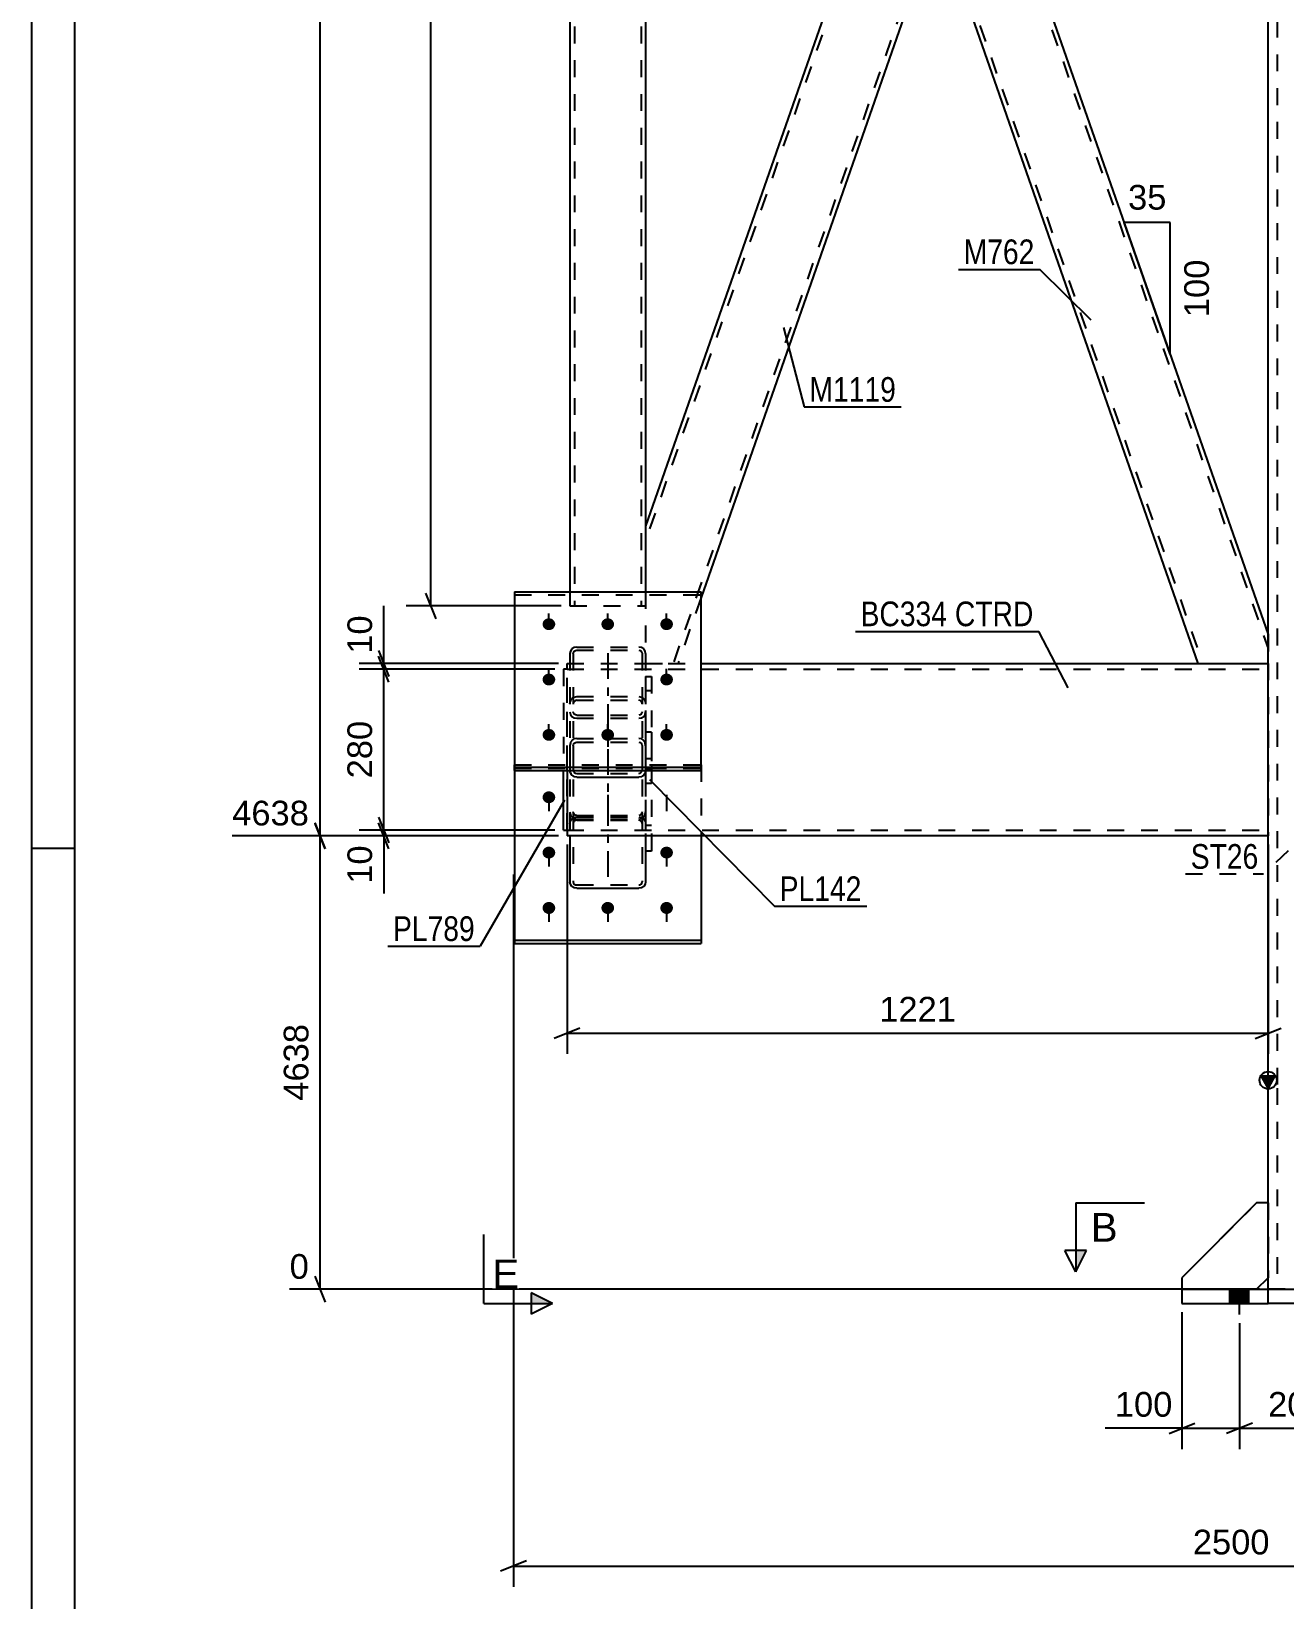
# Model space of a CAD drawing. Header units: millimetres. Extents: x -370 to 471, y -230 to 364.
# Drawn here: x -369.7 to -224.2, y -19.4 to 162.6 of the extents above; entities that cross this region are included whole.
import ezdxf

# ---------------------------------------------------------------- set-up
doc = ezdxf.new("R2010")
doc.units = ezdxf.units.MM
doc.linetypes.add('DXK_LINE_DOT2', pattern=[3.9198, 1.9599, -1.9599])
doc.linetypes.add('DXK_LINE_DOT3', pattern=[5.9187, 2.979, -0.9799, 0.9799, -0.9799])
doc.styles.add('Arial', font='ARIAL.TTF', dxfattribs={"height": 0.2})
doc.styles.add('Arial Narrow', font='ARIALN.TTF', dxfattribs={"height": 0.2})

# ---------------------------------------------------------------- blocks, each defined once
blk = doc.blocks.new('Unknown-284936230-1132')
at = {"color": 5, "linetype": 'Continuous'}
for p, q in [((-369.7, 363.79), (-369.7, -230.21)), ((-364.7, 358.79), (-364.7, -225.21)), ((-364.7, 67.79), (-369.7, 67.79))]:
    blk.add_line(p, q, dxfattribs=at)
blk = doc.blocks.new('Part-284936230-3257 - 3181')
at = {"color": 7, "linetype": 'DXK_LINE_DOT2'}
for p, q in [((-297.72, 81.29), (-298.39, 81.29)), ((-298.39, 81.29), (-298.39, 69.28)), ((-297.72, 81.29), (-297.72, 69.28)), ((-298.39, 77.02), (-297.72, 77.02)), ((-298.39, 70.51), (-297.72, 70.51))]:
    blk.add_line(p, q, dxfattribs=at)
at = {"color": 2, "linetype": 'Continuous'}
for p, q in [((-298.39, 69.28), (-298.39, 67.5)), ((-297.72, 69.28), (-297.72, 67.5)), ((-297.72, 67.5), (-298.39, 67.5))]:
    blk.add_line(p, q, dxfattribs=at)
blk = doc.blocks.new('Part-284936230-3289 - 3181')
at = {"color": 7, "linetype": 'DXK_LINE_DOT2'}
for p, q in [((-295.2, 288.62), (-226.13, 91)), ((-298.39, 274.31), (-233.72, 89.28)), ((-226.13, 92.62), (-226.13, 89.28)), ((-234.28, 89.28), (-226.13, 89.28))]:
    blk.add_line(p, q, dxfattribs=at)
at = {"color": 2, "linetype": 'Continuous'}
for p, q in [((-259.8, 188.95), (-226.13, 92.62)), ((-264.46, 175.61), (-234.28, 89.28))]:
    blk.add_line(p, q, dxfattribs=at)
blk = doc.blocks.new('Part-284936230-3197 - 3181')
at = {"color": 2, "linetype": 'Continuous'}
for p, q in [((-269.12, 188.95), (-298.39, 105.2)), ((-269.12, 188.95), (-268.55, 187.33)), ((-268.55, 187.33), (-264.46, 175.61)), ((-264.46, 175.61), (-291.96, 96.94)), ((-298.39, 105.2), (-298.39, 101.97)), ((-298.39, 101.97), (-298.39, 97.59))]:
    blk.add_line(p, q, dxfattribs=at)
at = {"color": 7, "linetype": 'DXK_LINE_DOT2'}
for p, q in [((-268.84, 188.14), (-298.39, 103.59)), ((-269.08, 188.82), (-268.55, 187.33)), ((-264.74, 176.42), (-295.2, 89.28)), ((-264.74, 176.42), (-264.76, 176.48)), ((-298.39, 97.59), (-298.39, 89.28)), ((-291.96, 96.94), (-294.63, 89.28)), ((-298.39, 89.28), (-294.63, 89.28))]:
    blk.add_line(p, q, dxfattribs=at)
blk = doc.blocks.new('Part-284936230-3415 - 3181')
at = {"color": 7, "linetype": 'DXK_LINE_DOT2'}
for p, q in [((-307.92, 88.61), (-307.92, 76.86)), ((-307.52, 88.61), (-307.92, 88.61)), ((-307.52, 69.95), (-307.52, 88.61))]:
    blk.add_line(p, q, dxfattribs=at)
at = {"color": 2, "linetype": 'Continuous'}
for q in [(-307.92, 76.86), (-307.52, 69.95)]:
    blk.add_line((-307.92, 69.95), q, dxfattribs=at)
blk = doc.blocks.new('Part-284936230-3227 - 3181')
at = {"color": 7, "linetype": 'DXK_LINE_DOT2'}
for p, q in [((-298.39, 87.75), (-297.72, 87.75)), ((-298.39, 87.75), (-298.39, 76.86)), ((-297.72, 87.75), (-297.72, 76.86)), ((-298.39, 86.14), (-297.72, 86.14)), ((-298.39, 78.23), (-297.72, 78.23)), ((-298.39, 77.23), (-298.39, 76.86)), ((-297.72, 77.23), (-297.72, 76.86))]:
    blk.add_line(p, q, dxfattribs=at)
at = {"color": 2, "linetype": 'Continuous'}
for p, q in [((-298.39, 76.86), (-298.39, 75.36)), ((-297.72, 76.86), (-297.72, 75.36)), ((-297.72, 75.36), (-298.39, 75.36))]:
    blk.add_line(p, q, dxfattribs=at)
blk = doc.blocks.new('Part-284936230-3356 - 3181')
at = {"color": 2, "linetype": 'Continuous'}
for p, q in [((-227.46, 26.67), (-236.13, 18)), ((-226.13, 26.67), (-227.46, 26.67)), ((-236.13, 18), (-236.13, 16.67)), ((-227.46, 16.67), (-226.13, 18))]:
    blk.add_line(p, q, dxfattribs=at)
at = {"color": 7, "linetype": 'DXK_LINE_DOT2'}
for p, q in [((-226.13, 26.67), (-226.13, 18)), ((-236.13, 16.67), (-227.46, 16.67))]:
    blk.add_line(p, q, dxfattribs=at)
blk = doc.blocks.new('Part-284936230-3274 - 3181')
at = {"color": 2, "linetype": 'Continuous'}
for p, q in [((-307.19, 288.62), (-307.19, 97.59)), ((-298.39, 272.69), (-298.39, 105.2))]:
    blk.add_line(p, q, dxfattribs=at)
at = {"color": 7, "linetype": 'DXK_LINE_DOT2'}
for p, q in [((-306.66, 288.62), (-306.66, 95.95)), ((-298.92, 288.62), (-298.92, 95.95)), ((-298.39, 105.2), (-298.39, 95.95)), ((-307.19, 97.59), (-307.19, 95.95)), ((-307.19, 95.95), (-298.39, 95.95))]:
    blk.add_line(p, q, dxfattribs=at)
blk = doc.blocks.new('Bolt-284936230-3489 - 3181')
at = {"linetype": 'Continuous'}
for points in [[(-228.36, 16.67), (-230.56, 16.67), (-230.56, 15), (-228.36, 15)], [(-228.36, 16.67), (-230.56, 16.67), (-230.56, 15), (-228.36, 15)], [(-215.03, 16.67), (-217.23, 16.67), (-217.23, 15), (-215.03, 15)], [(-215.03, 16.67), (-217.23, 16.67), (-217.23, 15), (-215.03, 15)], [(-201.69, 16.67), (-203.89, 16.67), (-203.89, 15), (-201.69, 15)], [(-201.69, 16.67), (-203.89, 16.67), (-203.89, 15), (-201.69, 15)], [(-188.36, 16.67), (-190.56, 16.67), (-190.56, 15), (-188.36, 15)], [(-188.36, 16.67), (-190.56, 16.67), (-190.56, 15), (-188.36, 15)]]:
    blk.add_hatch(color=1, dxfattribs=at).paths.add_polyline_path(points)
at = {"color": 1, "linetype": 'Continuous'}
for p, q in [((-230.56, 15), (-230.56, 16.67)), ((-230.56, 15), (-230.56, 16.67)), ((-229.46, 13.73), (-229.46, 16.67)), ((-229.46, 13.73), (-229.46, 16.67)), ((-228.36, 15), (-228.36, 16.67)), ((-228.36, 15), (-228.36, 16.67)), ((-217.23, 15), (-217.23, 16.67)), ((-217.23, 15), (-217.23, 16.67)), ((-216.13, 13.73), (-216.13, 16.67)), ((-216.13, 13.73), (-216.13, 16.67)), ((-215.03, 15), (-215.03, 16.67)), ((-215.03, 15), (-215.03, 16.67)), ((-203.89, 15), (-203.89, 16.67)), ((-203.89, 15), (-203.89, 16.67)), ((-202.79, 13.73), (-202.79, 16.67)), ((-202.79, 13.73), (-202.79, 16.67)), ((-201.69, 15), (-201.69, 16.67)), ((-201.69, 15), (-201.69, 16.67)), ((-190.56, 15), (-190.56, 16.67)), ((-190.56, 15), (-190.56, 16.67)), ((-189.46, 13.73), (-189.46, 16.67)), ((-189.46, 13.73), (-189.46, 16.67)), ((-188.36, 15), (-188.36, 16.67)), ((-188.36, 15), (-188.36, 16.67))]:
    blk.add_line(p, q, dxfattribs=at)
blk = doc.blocks.new('Part-284936230-3361 - 3181')
at = {"color": 2, "linetype": 'Continuous'}
for p, q in [((-236.13, 16.67), (-226.13, 16.67)), ((-236.13, 16.67), (-236.13, 15)), ((-226.13, 16.67), (-182.79, 16.67)), ((-226.13, 15), (-226.13, 16.67)), ((-192.79, 15), (-192.79, 16.67)), ((-182.79, 16.67), (-182.79, 15)), ((-236.13, 15), (-226.13, 15)), ((-182.79, 15), (-226.13, 15))]:
    blk.add_line(p, q, dxfattribs=at)
blk = doc.blocks.new('Part-284936230-3357 - 3181')
at = {"color": 7, "linetype": 'DXK_LINE_DOT2'}
for p, q in [((-227.46, 26.67), (-236.13, 18)), ((-226.13, 26.67), (-227.46, 26.67)), ((-226.13, 18), (-226.13, 26.67)), ((-236.13, 18), (-236.13, 16.67)), ((-236.13, 16.67), (-227.46, 16.67)), ((-227.46, 16.67), (-226.13, 18))]:
    blk.add_line(p, q, dxfattribs=at)
blk = doc.blocks.new('Part-284936230-3488 - 3181')
at = {"linetype": 'Continuous'}
blk.add_hatch(color=2, dxfattribs=at).paths.add_polyline_path([(-226.13, 40.01), (-226.93, 41.41), (-225.33, 41.41)])
at = {"color": 2, "linetype": 'Continuous'}
for p, q in [((-226.13, 40.1), (-226.13, 312.83)), ((-226.13, 40.01), (-226.93, 41.41)), ((-226.93, 41.41), (-225.33, 41.41)), ((-225.33, 41.41), (-226.13, 40.01)), ((-226.13, 16.67), (-226.13, 40))]:
    blk.add_line(p, q, dxfattribs=at)
at = {"color": 7, "linetype": 'DXK_LINE_DOT2'}
for p, q in [((-225.06, 312.83), (-225.06, 40.1)), ((-225.06, 40), (-225.06, 16.67)), ((-192.79, 16.67), (-226.13, 16.67))]:
    blk.add_line(p, q, dxfattribs=at)
at = {"color": 2, "linetype": 'Continuous'}
blk.add_circle((-226.13, 40.91), 1, dxfattribs=at)
blk = doc.blocks.new('Part-284936230-3604 - 3181')
at = {"color": 7, "linetype": 'DXK_LINE_DOT2'}
for p, q in [((-307.52, 76.86), (-307.52, 89.28)), ((-307.52, 89.28), (-291.96, 89.28)), ((-226.13, 89.28), (-226.13, 69.28)), ((-307.52, 88.61), (-226.13, 88.61)), ((-307.52, 69.95), (-307.52, 70)), ((-307.52, 69.95), (-226.13, 69.95))]:
    blk.add_line(p, q, dxfattribs=at)
at = {"color": 2, "linetype": 'Continuous'}
for p, q in [((-291.96, 89.28), (-226.13, 89.28)), ((-307.52, 76.86), (-307.52, 69.28)), ((-226.13, 69.28), (-307.52, 69.28))]:
    blk.add_line(p, q, dxfattribs=at)
blk = doc.blocks.new('Part-284936230-3627 - 3181')
at = {"color": 7, "linetype": 'DXK_LINE_DOT2'}
for p, q in [((-313.62, 76.86), (-313.62, 77.51)), ((-313.62, 77.51), (-291.96, 77.51)), ((-313.62, 77.14), (-291.96, 77.14)), ((-291.96, 77.51), (-291.96, 69.28))]:
    blk.add_line(p, q, dxfattribs=at)
at = {"color": 2, "linetype": 'Continuous'}
for p, q in [((-313.62, 76.86), (-313.62, 56.78)), ((-291.96, 69.28), (-291.96, 56.78)), ((-313.62, 57.15), (-291.96, 57.15)), ((-313.62, 56.78), (-291.96, 56.78))]:
    blk.add_line(p, q, dxfattribs=at)
blk = doc.blocks.new('Part-284936230-3628 - 3181')
at = {"color": 2, "linetype": 'Continuous'}
for p, q in [((-313.62, 97.59), (-313.62, 76.86)), ((-313.62, 97.59), (-291.96, 97.59)), ((-291.96, 76.86), (-291.96, 97.59)), ((-313.62, 77.23), (-291.96, 77.23)), ((-313.62, 76.86), (-291.96, 76.86))]:
    blk.add_line(p, q, dxfattribs=at)
at = {"color": 7, "linetype": 'DXK_LINE_DOT2'}
blk.add_line((-313.62, 97.22), (-291.96, 97.22), dxfattribs=at)
blk = doc.blocks.new('Bolt-284936230-3630 - 3181')
at = {"linetype": 'Continuous'}
for points in [[(-309.62, 93.14), (-309.78, 93.16), (-309.92, 93.2), (-310.05, 93.27), (-310.17, 93.37), (-310.26, 93.49), (-310.32, 93.62), (-310.35, 93.76), (-310.35, 93.9), (-310.32, 94.04), (-310.26, 94.17), (-310.17, 94.29), (-310.05, 94.39), (-309.92, 94.46), (-309.78, 94.5), (-309.62, 94.52), (-309.47, 94.5), (-309.33, 94.46), (-309.19, 94.39), (-309.08, 94.29), (-308.99, 94.17), (-308.93, 94.04), (-308.89, 93.9), (-308.89, 93.76), (-308.93, 93.62), (-308.99, 93.49), (-309.08, 93.37), (-309.19, 93.27), (-309.33, 93.2), (-309.47, 93.16)], [(-302.79, 93.14), (-302.94, 93.16), (-303.09, 93.2), (-303.22, 93.27), (-303.34, 93.37), (-303.43, 93.49), (-303.49, 93.62), (-303.52, 93.76), (-303.52, 93.9), (-303.49, 94.04), (-303.43, 94.17), (-303.34, 94.29), (-303.22, 94.39), (-303.09, 94.46), (-302.94, 94.5), (-302.79, 94.52), (-302.64, 94.5), (-302.49, 94.46), (-302.36, 94.39), (-302.25, 94.29), (-302.16, 94.17), (-302.09, 94.04), (-302.06, 93.9), (-302.06, 93.76), (-302.09, 93.62), (-302.16, 93.49), (-302.25, 93.37), (-302.36, 93.27), (-302.49, 93.2), (-302.64, 93.16)], [(-295.96, 93.14), (-296.11, 93.16), (-296.26, 93.2), (-296.39, 93.27), (-296.5, 93.37), (-296.59, 93.49), (-296.65, 93.62), (-296.69, 93.76), (-296.69, 93.9), (-296.65, 94.04), (-296.59, 94.17), (-296.5, 94.29), (-296.39, 94.39), (-296.26, 94.46), (-296.11, 94.5), (-295.96, 94.52), (-295.8, 94.5), (-295.66, 94.46), (-295.53, 94.39), (-295.41, 94.29), (-295.32, 94.17), (-295.26, 94.04), (-295.23, 93.9), (-295.23, 93.76), (-295.26, 93.62), (-295.32, 93.49), (-295.41, 93.37), (-295.53, 93.27), (-295.66, 93.2), (-295.8, 93.16)], [(-309.62, 86.72), (-309.78, 86.74), (-309.92, 86.78), (-310.05, 86.85), (-310.17, 86.95), (-310.26, 87.06), (-310.32, 87.2), (-310.35, 87.34), (-310.35, 87.48), (-310.32, 87.62), (-310.26, 87.75), (-310.17, 87.87), (-310.05, 87.97), (-309.92, 88.04), (-309.78, 88.08), (-309.62, 88.1), (-309.47, 88.08), (-309.33, 88.04), (-309.19, 87.97), (-309.08, 87.87), (-308.99, 87.75), (-308.93, 87.62), (-308.89, 87.48), (-308.89, 87.34), (-308.93, 87.2), (-308.99, 87.06), (-309.08, 86.95), (-309.19, 86.85), (-309.33, 86.78), (-309.47, 86.74)], [(-295.96, 86.72), (-296.11, 86.74), (-296.26, 86.78), (-296.39, 86.85), (-296.5, 86.95), (-296.59, 87.06), (-296.65, 87.2), (-296.69, 87.34), (-296.69, 87.48), (-296.65, 87.62), (-296.59, 87.75), (-296.5, 87.87), (-296.39, 87.97), (-296.26, 88.04), (-296.11, 88.08), (-295.96, 88.1), (-295.8, 88.08), (-295.66, 88.04), (-295.53, 87.97), (-295.41, 87.87), (-295.32, 87.75), (-295.26, 87.62), (-295.23, 87.48), (-295.23, 87.34), (-295.26, 87.2), (-295.32, 87.06), (-295.41, 86.95), (-295.53, 86.85), (-295.66, 86.78), (-295.8, 86.74)], [(-309.62, 80.3), (-309.78, 80.31), (-309.92, 80.36), (-310.05, 80.43), (-310.17, 80.53), (-310.26, 80.64), (-310.32, 80.77), (-310.35, 80.92), (-310.35, 81.06), (-310.32, 81.2), (-310.26, 81.33), (-310.17, 81.45), (-310.05, 81.55), (-309.92, 81.62), (-309.78, 81.66), (-309.62, 81.68), (-309.47, 81.66), (-309.33, 81.62), (-309.19, 81.55), (-309.08, 81.45), (-308.99, 81.33), (-308.93, 81.2), (-308.89, 81.06), (-308.89, 80.92), (-308.93, 80.77), (-308.99, 80.64), (-309.08, 80.53), (-309.19, 80.43), (-309.33, 80.36), (-309.47, 80.31)], [(-302.79, 80.3), (-302.94, 80.31), (-303.09, 80.36), (-303.22, 80.43), (-303.34, 80.53), (-303.43, 80.64), (-303.49, 80.77), (-303.52, 80.92), (-303.52, 81.06), (-303.49, 81.2), (-303.43, 81.33), (-303.34, 81.45), (-303.22, 81.55), (-303.09, 81.62), (-302.94, 81.66), (-302.79, 81.68), (-302.64, 81.66), (-302.49, 81.62), (-302.36, 81.55), (-302.25, 81.45), (-302.16, 81.33), (-302.09, 81.2), (-302.06, 81.06), (-302.06, 80.92), (-302.09, 80.77), (-302.16, 80.64), (-302.25, 80.53), (-302.36, 80.43), (-302.49, 80.36), (-302.64, 80.31)], [(-295.96, 80.3), (-296.11, 80.31), (-296.26, 80.36), (-296.39, 80.43), (-296.5, 80.53), (-296.59, 80.64), (-296.65, 80.77), (-296.69, 80.92), (-296.69, 81.06), (-296.65, 81.2), (-296.59, 81.33), (-296.5, 81.45), (-296.39, 81.55), (-296.26, 81.62), (-296.11, 81.66), (-295.96, 81.68), (-295.8, 81.66), (-295.66, 81.62), (-295.53, 81.55), (-295.41, 81.45), (-295.32, 81.33), (-295.26, 81.2), (-295.23, 81.06), (-295.23, 80.92), (-295.26, 80.77), (-295.32, 80.64), (-295.41, 80.53), (-295.53, 80.43), (-295.66, 80.36), (-295.8, 80.31)]]:
    blk.add_hatch(color=1, dxfattribs=at).paths.add_polyline_path(points)
at = {"color": 1, "linetype": 'Continuous'}
for p, q in [((-309.62, 93.17), (-309.62, 95.06)), ((-302.79, 93.17), (-302.79, 95.06)), ((-295.96, 93.17), (-295.96, 95.06)), ((-309.62, 86.75), (-309.62, 88.64)), ((-295.96, 86.75), (-295.96, 88.64)), ((-309.62, 80.33), (-309.62, 82.22)), ((-302.79, 80.33), (-302.79, 82.22)), ((-295.96, 80.33), (-295.96, 82.22))]:
    blk.add_line(p, q, dxfattribs=at)
blk = doc.blocks.new('Part-284936230-3648 - 3181')
at = {"color": 7, "linetype": 'DXK_LINE_DOT2'}
for p, q in [((-306.7, 91.12), (-306.96, 90.96)), ((-306.39, 91.18), (-306.7, 91.12)), ((-306.39, 91.18), (-299.19, 91.18)), ((-298.88, 91.12), (-299.19, 91.18)), ((-298.62, 90.96), (-298.88, 91.12)), ((-307.13, 90.71), (-307.19, 90.43)), ((-307.19, 90.43), (-307.19, 76.92)), ((-306.96, 90.96), (-307.13, 90.71)), ((-306.79, 90.43), (-306.76, 90.57)), ((-306.79, 90.43), (-306.79, 76.92)), ((-306.76, 90.57), (-306.67, 90.69)), ((-306.67, 90.69), (-306.54, 90.77)), ((-306.54, 90.77), (-306.39, 90.8)), ((-306.39, 90.8), (-299.19, 90.8)), ((-299.19, 90.8), (-299.04, 90.77)), ((-299.04, 90.77), (-298.91, 90.69)), ((-298.91, 90.69), (-298.82, 90.57)), ((-298.82, 90.57), (-298.79, 90.43)), ((-298.79, 90.43), (-298.79, 76.92)), ((-298.45, 90.71), (-298.62, 90.96)), ((-298.39, 90.43), (-298.45, 90.71)), ((-298.39, 90.43), (-298.39, 76.92)), ((-307.19, 84.58), (-307.13, 84.91)), ((-306.76, 84.75), (-306.79, 84.58)), ((-306.67, 84.88), (-306.76, 84.75)), ((-306.7, 85.37), (-306.39, 85.43)), ((-306.54, 84.98), (-306.67, 84.88)), ((-306.39, 85.01), (-306.54, 84.98)), ((-306.39, 85.43), (-299.19, 85.43)), ((-306.39, 85.01), (-299.19, 85.01)), ((-299.19, 85.43), (-298.88, 85.37)), ((-299.04, 84.98), (-299.19, 85.01)), ((-298.91, 84.88), (-299.04, 84.98)), ((-298.82, 84.75), (-298.91, 84.88)), ((-298.79, 84.58), (-298.82, 84.75)), ((-298.45, 84.91), (-298.39, 84.58)), ((-307.19, 83.66), (-307.13, 83.37)), ((-307.13, 83.37), (-306.96, 83.13)), ((-306.96, 83.13), (-306.7, 82.97)), ((-306.76, 83.52), (-306.79, 83.66)), ((-306.67, 83.4), (-306.76, 83.52)), ((-306.7, 82.97), (-306.39, 82.91)), ((-306.54, 83.31), (-306.67, 83.4)), ((-306.39, 83.29), (-306.54, 83.31)), ((-306.39, 83.29), (-299.19, 83.29)), ((-306.39, 82.91), (-299.19, 82.91)), ((-299.04, 83.31), (-299.19, 83.29)), ((-299.19, 82.91), (-298.88, 82.97)), ((-298.91, 83.4), (-299.04, 83.31)), ((-298.82, 83.52), (-298.91, 83.4)), ((-298.88, 82.97), (-298.62, 83.13)), ((-298.79, 83.66), (-298.82, 83.52)), ((-298.62, 83.13), (-298.45, 83.37)), ((-298.45, 83.37), (-298.39, 83.66)), ((-307.18, 76.86), (-307.19, 76.92)), ((-306.79, 76.92), (-306.76, 76.76)), ((-306.76, 76.76), (-306.67, 76.62)), ((-306.67, 76.62), (-306.54, 76.53)), ((-306.54, 76.53), (-306.39, 76.5)), ((-306.39, 76.5), (-299.19, 76.5)), ((-299.19, 76.5), (-299.04, 76.53)), ((-299.04, 76.53), (-298.91, 76.62)), ((-298.91, 76.62), (-298.82, 76.76)), ((-298.82, 76.76), (-298.79, 76.92)), ((-298.39, 76.92), (-298.4, 76.86))]:
    blk.add_line(p, q, dxfattribs=at)
at = {"color": 7, "linetype": 'DXK_LINE_DOT3'}
blk.add_line((-302.79, 90.46), (-302.79, 77.33), dxfattribs=at)
at = {"color": 2, "linetype": 'Continuous'}
for p, q in [((-307.13, 76.59), (-307.18, 76.86)), ((-298.4, 76.86), (-298.45, 76.59)), ((-306.39, 76.07), (-306.7, 76.13)), ((-306.39, 76.07), (-299.19, 76.07)), ((-298.88, 76.13), (-299.19, 76.07))]:
    blk.add_line(p, q, dxfattribs=at)
at = {"color": 7, "linetype": 'DXK_LINE_DOT2'}
for centre, start, end in [((-306.36, 84.62), 114.3202, 159.242), ((-299.22, 84.62), 20.7586, 65.6803)]:
    blk.add_arc(centre, 0.827, start, end, dxfattribs=at)
at = {"color": 2, "linetype": 'Continuous'}
for centre, start, end in [((-306.36, 76.89), 200.7586, 245.6803), ((-299.22, 76.89), 294.3202, 339.242)]:
    blk.add_arc(centre, 0.827, start, end, dxfattribs=at)
blk = doc.blocks.new('Part-284936230-3649 - 3181')
at = {"color": 7, "linetype": 'DXK_LINE_DOT2'}
for p, q in [((-306.39, 80.58), (-306.7, 80.52)), ((-306.67, 80.03), (-306.54, 80.12)), ((-306.54, 80.12), (-306.39, 80.16)), ((-306.39, 80.58), (-299.19, 80.58)), ((-306.39, 80.16), (-299.19, 80.16)), ((-298.88, 80.52), (-299.19, 80.58)), ((-299.19, 80.16), (-299.04, 80.12)), ((-299.04, 80.12), (-298.91, 80.03)), ((-307.13, 80.06), (-307.19, 79.73)), ((-307.19, 79.73), (-307.19, 69.28)), ((-306.79, 79.73), (-306.76, 79.89)), ((-306.79, 79.73), (-306.79, 63.94)), ((-306.76, 79.89), (-306.67, 80.03)), ((-298.91, 80.03), (-298.82, 79.89)), ((-298.82, 79.89), (-298.79, 79.73)), ((-298.79, 79.73), (-298.79, 63.94)), ((-298.39, 79.73), (-298.45, 80.06)), ((-298.39, 79.73), (-298.39, 67.5)), ((-307.19, 72.07), (-307.13, 71.74)), ((-307.19, 70.71), (-307.13, 71)), ((-307.13, 71), (-306.96, 71.24)), ((-306.96, 71.24), (-306.7, 71.4)), ((-306.76, 71.9), (-306.79, 72.07)), ((-306.67, 71.77), (-306.76, 71.9)), ((-306.67, 70.97), (-306.76, 70.85)), ((-306.7, 71.4), (-306.39, 71.46)), ((-306.7, 71.28), (-306.39, 71.22)), ((-306.54, 71.67), (-306.67, 71.77)), ((-306.54, 71.06), (-306.67, 70.97)), ((-306.39, 71.64), (-306.54, 71.67)), ((-306.39, 71.08), (-306.54, 71.06)), ((-306.39, 71.64), (-299.19, 71.64)), ((-306.39, 71.46), (-299.19, 71.46)), ((-306.39, 71.22), (-299.19, 71.22)), ((-306.39, 71.08), (-299.19, 71.08)), ((-299.04, 71.67), (-299.19, 71.64)), ((-299.19, 71.46), (-298.88, 71.4)), ((-299.19, 71.22), (-298.88, 71.28)), ((-299.04, 71.06), (-299.19, 71.08)), ((-298.91, 71.77), (-299.04, 71.67)), ((-298.91, 70.97), (-299.04, 71.06)), ((-298.82, 71.9), (-298.91, 71.77)), ((-298.82, 70.85), (-298.91, 70.97)), ((-298.88, 71.4), (-298.62, 71.24)), ((-298.79, 72.07), (-298.82, 71.9)), ((-298.62, 71.24), (-298.45, 71)), ((-298.45, 71.74), (-298.39, 72.07)), ((-298.45, 71), (-298.39, 70.71)), ((-306.76, 70.85), (-306.79, 70.71)), ((-298.79, 70.71), (-298.82, 70.85)), ((-306.79, 63.94), (-306.76, 63.8)), ((-306.76, 63.8), (-306.67, 63.68)), ((-298.91, 63.68), (-298.82, 63.8)), ((-298.82, 63.8), (-298.79, 63.94)), ((-306.67, 63.68), (-306.54, 63.6)), ((-306.54, 63.6), (-306.39, 63.57)), ((-306.39, 63.57), (-299.19, 63.57)), ((-299.19, 63.57), (-299.04, 63.6)), ((-299.04, 63.6), (-298.91, 63.68))]:
    blk.add_line(p, q, dxfattribs=at)
at = {"color": 7, "linetype": 'DXK_LINE_DOT3'}
blk.add_line((-302.79, 79.32), (-302.79, 63.91), dxfattribs=at)
at = {"color": 2, "linetype": 'Continuous'}
for p, q in [((-307.19, 69.28), (-307.19, 63.94)), ((-298.39, 67.5), (-298.39, 63.94)), ((-307.13, 63.66), (-307.19, 63.94)), ((-298.39, 63.94), (-298.45, 63.66)), ((-306.96, 63.41), (-307.13, 63.66)), ((-306.7, 63.25), (-306.96, 63.41)), ((-306.39, 63.19), (-306.7, 63.25)), ((-306.39, 63.19), (-299.19, 63.19)), ((-298.88, 63.25), (-299.19, 63.19)), ((-298.62, 63.41), (-298.88, 63.25)), ((-298.45, 63.66), (-298.62, 63.41))]:
    blk.add_line(p, q, dxfattribs=at)
at = {"color": 7, "linetype": 'DXK_LINE_DOT2'}
for centre, start, end in [((-306.36, 79.76), 114.3202, 159.2419), ((-299.22, 79.76), 20.7586, 65.6803), ((-306.36, 72.04), 200.7586, 245.6803), ((-299.22, 72.04), 294.3202, 339.2419)]:
    blk.add_arc(centre, 0.827, start, end, dxfattribs=at)
blk = doc.blocks.new('Bolt-284936230-3652 - 3181')
at = {"linetype": 'Continuous'}
for points in [[(-309.62, 73.06), (-309.78, 73.07), (-309.92, 73.12), (-310.05, 73.19), (-310.17, 73.29), (-310.26, 73.4), (-310.32, 73.53), (-310.35, 73.68), (-310.35, 73.82), (-310.32, 73.96), (-310.26, 74.09), (-310.17, 74.21), (-310.05, 74.3), (-309.92, 74.38), (-309.78, 74.42), (-309.62, 74.44), (-309.47, 74.42), (-309.33, 74.38), (-309.19, 74.3), (-309.08, 74.21), (-308.99, 74.09), (-308.93, 73.96), (-308.89, 73.82), (-308.89, 73.68), (-308.93, 73.53), (-308.99, 73.4), (-309.08, 73.29), (-309.19, 73.19), (-309.33, 73.12), (-309.47, 73.07)], [(-309.62, 66.64), (-309.78, 66.65), (-309.92, 66.7), (-310.05, 66.77), (-310.17, 66.86), (-310.26, 66.98), (-310.32, 67.11), (-310.35, 67.25), (-310.35, 67.4), (-310.32, 67.54), (-310.26, 67.67), (-310.17, 67.79), (-310.05, 67.88), (-309.92, 67.96), (-309.78, 68), (-309.62, 68.02), (-309.47, 68), (-309.33, 67.96), (-309.19, 67.88), (-309.08, 67.79), (-308.99, 67.67), (-308.93, 67.54), (-308.89, 67.4), (-308.89, 67.25), (-308.93, 67.11), (-308.99, 66.98), (-309.08, 66.86), (-309.19, 66.77), (-309.33, 66.7), (-309.47, 66.65)], [(-295.96, 66.64), (-296.11, 66.65), (-296.25, 66.7), (-296.39, 66.77), (-296.5, 66.86), (-296.59, 66.98), (-296.65, 67.11), (-296.69, 67.25), (-296.69, 67.4), (-296.65, 67.54), (-296.59, 67.67), (-296.5, 67.79), (-296.39, 67.88), (-296.25, 67.96), (-296.11, 68), (-295.96, 68.02), (-295.8, 68), (-295.66, 67.96), (-295.53, 67.88), (-295.41, 67.79), (-295.32, 67.67), (-295.26, 67.54), (-295.23, 67.4), (-295.23, 67.25), (-295.26, 67.11), (-295.32, 66.98), (-295.41, 66.86), (-295.53, 66.77), (-295.66, 66.7), (-295.8, 66.65)], [(-309.62, 60.21), (-309.78, 60.22), (-309.92, 60.27), (-310.05, 60.34), (-310.17, 60.44), (-310.26, 60.56), (-310.32, 60.69), (-310.35, 60.83), (-310.35, 60.98), (-310.32, 61.12), (-310.26, 61.25), (-310.17, 61.37), (-310.05, 61.47), (-309.92, 61.54), (-309.78, 61.59), (-309.62, 61.6), (-309.47, 61.59), (-309.33, 61.54), (-309.19, 61.47), (-309.08, 61.37), (-308.99, 61.25), (-308.93, 61.12), (-308.89, 60.98), (-308.89, 60.83), (-308.93, 60.69), (-308.99, 60.56), (-309.08, 60.44), (-309.19, 60.34), (-309.33, 60.27), (-309.47, 60.22)], [(-302.79, 60.21), (-302.94, 60.22), (-303.09, 60.27), (-303.22, 60.34), (-303.33, 60.44), (-303.43, 60.56), (-303.49, 60.69), (-303.52, 60.83), (-303.52, 60.98), (-303.49, 61.12), (-303.43, 61.25), (-303.33, 61.37), (-303.22, 61.47), (-303.09, 61.54), (-302.94, 61.59), (-302.79, 61.6), (-302.64, 61.59), (-302.49, 61.54), (-302.36, 61.47), (-302.25, 61.37), (-302.15, 61.25), (-302.09, 61.12), (-302.06, 60.98), (-302.06, 60.83), (-302.09, 60.69), (-302.15, 60.56), (-302.25, 60.44), (-302.36, 60.34), (-302.49, 60.27), (-302.64, 60.22)], [(-295.96, 60.21), (-296.11, 60.22), (-296.25, 60.27), (-296.39, 60.34), (-296.5, 60.44), (-296.59, 60.56), (-296.65, 60.69), (-296.69, 60.83), (-296.69, 60.98), (-296.65, 61.12), (-296.59, 61.25), (-296.5, 61.37), (-296.39, 61.47), (-296.25, 61.54), (-296.11, 61.59), (-295.96, 61.6), (-295.8, 61.59), (-295.66, 61.54), (-295.53, 61.47), (-295.41, 61.37), (-295.32, 61.25), (-295.26, 61.12), (-295.23, 60.98), (-295.23, 60.83), (-295.26, 60.69), (-295.32, 60.56), (-295.41, 60.44), (-295.53, 60.34), (-295.66, 60.27), (-295.8, 60.22)]]:
    blk.add_hatch(color=1, dxfattribs=at).paths.add_polyline_path(points)
at = {"color": 1, "linetype": 'Continuous'}
for p, q in [((-309.62, 74.04), (-309.62, 72.15)), ((-309.62, 67.62), (-309.62, 65.73)), ((-295.96, 67.62), (-295.96, 65.73)), ((-309.62, 61.2), (-309.62, 59.31)), ((-302.79, 61.2), (-302.79, 59.31)), ((-295.96, 61.2), (-295.96, 59.31))]:
    blk.add_line(p, q, dxfattribs=at)
at = {"color": 1, "linetype": 'DXK_LINE_DOT2'}
for p, q in [((-302.79, 74.04), (-302.79, 72.15)), ((-295.96, 74.04), (-295.96, 72.15))]:
    blk.add_line(p, q, dxfattribs=at)
blk = doc.blocks.new('StraightDimension-284936230-25332 - 3181')
at = {"color": 7, "linetype": 'Continuous'}
for p, q in [((-328.2, 87.11), (-329.4, 90.11)), ((-308.92, 88.61), (-331.65, 88.61)), ((-328.8, 69.95), (-328.8, 88.61)), ((-329.4, 71.45), (-328.2, 68.45)), ((-308.92, 69.95), (-331.65, 69.95))]:
    blk.add_line(p, q, dxfattribs=at)
at = {"color": 0}
blk.add_wipeout([(-329.55, 83.21), (-333.75, 83.21), (-333.75, 75.34), (-329.55, 75.34)], dxfattribs=at)
at = {"color": 3, "style": 'Arial'}
blk.add_text('280', height=2.865, rotation=90.0002, dxfattribs=at).set_placement((-330.15, 75.94))
blk = doc.blocks.new('StraightDimension-284936230-4151 - 3181')
at = {"color": 7, "linetype": 'Continuous'}
for p, q in [((-236.13, 14), (-236.13, -1.88)), ((-229.46, 12.73), (-229.46, -1.88)), ((-237.63, -0.08), (-234.63, 1.12)), ((-236.13, 0.52), (-229.46, 0.52)), ((-227.96, 1.12), (-230.96, -0.08))]:
    blk.add_line(p, q, dxfattribs=at)
at = {"color": 0}
blk.add_wipeout([(-236.65, 1.27), (-236.65, 5.47), (-244.52, 5.47), (-244.52, 1.27)], dxfattribs=at)
at = {"color": 7, "linetype": 'Continuous'}
blk.add_line((-236.13, 0.52), (-245.05, 0.52), dxfattribs=at)
blk.add_line((-236.13, 0.52), (-245.05, 0.52), dxfattribs=at)
at = {"color": 3, "style": 'Arial'}
blk.add_text('100', height=2.865, dxfattribs=at).set_placement((-243.92, 1.87))
blk = doc.blocks.new('AngleDimension-284936230-25541 - 3181')
at = {"color": 7, "linetype": 'Continuous'}
for p, q in [((-242.84, 140.44), (-242.84, 140.44)), ((-237.5, 140.44), (-242.84, 140.44)), ((-237.5, 125.15), (-242.84, 140.44)), ((-237.5, 125.15), (-237.5, 140.44))]:
    blk.add_line(p, q, dxfattribs=at)
at = {"color": 0}
for points in [[(-237.35, 141.34), (-237.35, 145.54), (-242.99, 145.54), (-242.99, 141.34)], [(-232.4, 136.73), (-236.6, 136.73), (-236.6, 128.86), (-232.4, 128.86)]]:
    blk.add_wipeout(points, dxfattribs=at)
at = {"color": 3, "style": 'Arial'}
blk.add_text('35', height=2.865, dxfattribs=at).set_placement((-242.39, 141.94))
blk.add_text('100', height=2.865, rotation=90.0002, dxfattribs=at).set_placement((-233, 129.46))
blk = doc.blocks.new('StraightDimension-284936230-4164 - 3181')
at = {"color": 7, "linetype": 'Continuous'}
for p, q in [((-229.46, 12.73), (-229.46, -1.88)), ((-216.13, 12.73), (-216.13, -1.88)), ((-227.96, 1.12), (-230.96, -0.08)), ((-229.46, 0.52), (-216.13, 0.52)), ((-217.63, -0.08), (-214.63, 1.12))]:
    blk.add_line(p, q, dxfattribs=at)
at = {"color": 0}
blk.add_wipeout([(-218.86, 1.27), (-218.86, 5.47), (-226.73, 5.47), (-226.73, 1.27)], dxfattribs=at)
at = {"color": 3, "style": 'Arial'}
blk.add_text('200', height=2.865, dxfattribs=at).set_placement((-226.13, 1.87))
blk = doc.blocks.new('StraightDimension-284936230-25118 - 3181')
at = {"color": 7, "linetype": 'Continuous'}
for p, q in [((-313.74, 64.79), (-313.74, -17.86)), ((-147.1, 60.28), (-147.1, -17.86)), ((-312.24, -14.86), (-315.24, -16.06)), ((-313.74, -15.46), (-147.1, -15.46)), ((-148.6, -16.06), (-145.6, -14.86))]:
    blk.add_line(p, q, dxfattribs=at)
at = {"color": 0}
blk.add_wipeout([(-225.37, -14.71), (-225.37, -10.51), (-235.47, -10.51), (-235.47, -14.71)], dxfattribs=at)
at = {"color": 3, "style": 'Arial'}
blk.add_text('2500', height=2.865, dxfattribs=at).set_placement((-234.87, -14.11))
blk = doc.blocks.new('StraightDimension-284936230-25126 - 3181')
at = {"color": 7, "linetype": 'Continuous'}
for p, q in [((-307.52, 68.28), (-307.52, 43.97)), ((-226.13, 68.28), (-226.13, 43.97)), ((-306.02, 46.97), (-309.02, 45.77)), ((-307.52, 46.37), (-226.13, 46.37)), ((-227.63, 45.77), (-224.63, 46.97))]:
    blk.add_line(p, q, dxfattribs=at)
at = {"color": 0}
blk.add_wipeout([(-261.78, 47.12), (-261.78, 51.32), (-271.87, 51.32), (-271.87, 47.12)], dxfattribs=at)
at = {"color": 3, "style": 'Arial'}
blk.add_text('1221', height=2.865, dxfattribs=at).set_placement((-271.27, 47.72))
blk = doc.blocks.new('StraightDimension-284936230-25270 - 3181')
at = {"color": 7, "linetype": 'Continuous'}
for p, q in [((-336.19, 69.28), (-336.19, 288.62)), ((-308.52, 69.28), (-346.39, 69.28)), ((-336.79, 70.78), (-335.59, 67.78))]:
    blk.add_line(p, q, dxfattribs=at)
blk = doc.blocks.new('StraightDimension-284936230-25271 - 3181')
at = {"color": 7, "linetype": 'Continuous'}
for p, q in [((-308.52, 69.28), (-346.39, 69.28)), ((-335.59, 67.78), (-336.79, 70.78)), ((-336.19, 16.67), (-336.19, 69.28)), ((-227.13, 16.67), (-339.72, 16.67)), ((-336.79, 18.17), (-335.59, 15.17))]:
    blk.add_line(p, q, dxfattribs=at)
at = {"color": 0, "linetype": 'Continuous'}
for points in [[(-336.89, 69.88), (-336.89, 74.08), (-346.99, 74.08), (-346.99, 69.88)], [(-336.89, 17.27), (-336.89, 21.47), (-340.32, 21.47), (-340.32, 17.27)]]:
    blk.add_wipeout(points, dxfattribs=at)
at = {"color": 0}
blk.add_wipeout([(-336.94, 48.02), (-341.14, 48.02), (-341.14, 37.93), (-336.94, 37.93)], dxfattribs=at)
at = {"color": 3, "linetype": 'Continuous', "style": 'Arial'}
for s, height, p in [('4638', 2.865, (-346.39, 70.48)), ('0', 2.87, (-339.72, 17.87))]:
    blk.add_text(s, height=height, dxfattribs=at).set_placement(p)
at = {"color": 3, "style": 'Arial'}
blk.add_text('4638', height=2.865, rotation=90.0002, dxfattribs=at).set_placement((-337.54, 38.53))
blk = doc.blocks.new('StraightDimension-284936230-25331 - 3181')
at = {"color": 7, "linetype": 'Continuous'}
for p, q in [((-308.52, 89.28), (-331.65, 89.28)), ((-329.4, 90.78), (-328.2, 87.78)), ((-328.2, 87.11), (-329.4, 90.11)), ((-328.8, 88.61), (-328.8, 89.28)), ((-308.92, 88.61), (-331.65, 88.61))]:
    blk.add_line(p, q, dxfattribs=at)
at = {"color": 0}
blk.add_wipeout([(-329.55, 95.45), (-333.75, 95.45), (-333.75, 89.8), (-329.55, 89.8)], dxfattribs=at)
at = {"color": 7, "linetype": 'Continuous'}
blk.add_line((-328.8, 89.28), (-328.8, 95.98), dxfattribs=at)
blk.add_line((-328.8, 89.28), (-328.8, 95.98), dxfattribs=at)
at = {"color": 3, "style": 'Arial'}
blk.add_text('10', height=2.865, rotation=90.0002, dxfattribs=at).set_placement((-330.15, 90.4))
blk = doc.blocks.new('StraightDimension-284936230-25333 - 3181')
at = {"color": 7, "linetype": 'Continuous'}
for p, q in [((-329.4, 71.45), (-328.2, 68.45)), ((-308.92, 69.95), (-331.65, 69.95)), ((-308.52, 69.28), (-331.65, 69.28)), ((-328.2, 67.78), (-329.4, 70.78)), ((-328.8, 69.28), (-328.8, 69.95))]:
    blk.add_line(p, q, dxfattribs=at)
at = {"color": 0}
blk.add_wipeout([(-329.55, 68.75), (-333.75, 68.75), (-333.75, 63.11), (-329.55, 63.11)], dxfattribs=at)
at = {"color": 7, "linetype": 'Continuous'}
blk.add_line((-328.8, 69.28), (-328.8, 62.58), dxfattribs=at)
blk.add_line((-328.8, 69.28), (-328.8, 62.58), dxfattribs=at)
at = {"color": 3, "style": 'Arial'}
blk.add_text('10', height=2.865, rotation=90.0002, dxfattribs=at).set_placement((-330.15, 63.71))
blk = doc.blocks.new('StraightDimension-284936230-25387 - 3181')
at = {"color": 7, "linetype": 'Continuous'}
for p, q in [((-323.34, 95.95), (-323.34, 288.62)), ((-323.94, 97.45), (-322.74, 94.45)), ((-308.19, 95.95), (-326.19, 95.95))]:
    blk.add_line(p, q, dxfattribs=at)
blk = doc.blocks.new('Mark-284936230-3193 - 3181')
at = {"color": 0}
blk.add_wipeout([(-269.31, 119.64), (-269.31, 122.64), (-279.37, 122.64), (-279.37, 119.64)], dxfattribs=at)
blk.add_wipeout([(-269.31, 119.64), (-269.31, 122.64), (-279.37, 122.64), (-279.37, 119.64)], dxfattribs=at)
at = {"color": 30, "linetype": 'Continuous'}
for p, q in [((-282.37, 128.27), (-279.97, 119.04)), ((-279.97, 119.04), (-268.71, 119.04))]:
    blk.add_line(p, q, dxfattribs=at)
at = {"color": 3, "style": 'Arial Narrow'}
blk.add_text('M1119', height=2.863, dxfattribs=at).set_placement((-279.37, 119.64))
blk = doc.blocks.new('Mark-284936230-3223 - 3181')
at = {"color": 0}
blk.add_wipeout([(-273.32, 61.7), (-273.32, 64.7), (-282.83, 64.7), (-282.83, 61.7)], dxfattribs=at)
blk.add_wipeout([(-273.32, 61.7), (-273.32, 64.7), (-282.83, 64.7), (-282.83, 61.7)], dxfattribs=at)
at = {"color": 30, "linetype": 'Continuous'}
for p, q in [((-297.93, 75.81), (-283.43, 61.1)), ((-283.43, 61.1), (-272.72, 61.1))]:
    blk.add_line(p, q, dxfattribs=at)
at = {"color": 3, "style": 'Arial Narrow'}
blk.add_text('PL142', height=2.863, dxfattribs=at).set_placement((-282.83, 61.7))
blk = doc.blocks.new('Mark-284936230-3285 - 3181')
at = {"color": 0}
blk.add_wipeout([(-253.24, 135.61), (-253.24, 138.61), (-261.47, 138.61), (-261.47, 135.61)], dxfattribs=at)
blk.add_wipeout([(-253.24, 135.61), (-253.24, 138.61), (-261.47, 138.61), (-261.47, 135.61)], dxfattribs=at)
at = {"color": 30, "linetype": 'Continuous'}
for p in [(-262.07, 135.01), (-246.66, 129.12)]:
    blk.add_line(p, (-252.64, 135.01), dxfattribs=at)
at = {"color": 3, "style": 'Arial Narrow'}
blk.add_text('M762', height=2.863, dxfattribs=at).set_placement((-261.47, 135.61))
blk = doc.blocks.new('Mark-284936230-34185 - 3181')
at = {"color": 0}
blk.add_wipeout([(-318.22, 57.07), (-318.22, 60.07), (-327.72, 60.07), (-327.72, 57.07)], dxfattribs=at)
blk.add_wipeout([(-318.22, 57.07), (-318.22, 60.07), (-327.72, 60.07), (-327.72, 57.07)], dxfattribs=at)
at = {"color": 30, "linetype": 'Continuous'}
for p in [(-307.83, 73.42), (-328.32, 56.47)]:
    blk.add_line(p, (-317.62, 56.47), dxfattribs=at)
at = {"color": 3, "style": 'Arial Narrow'}
blk.add_text('PL789', height=2.863, dxfattribs=at).set_placement((-327.72, 57.07))
blk = doc.blocks.new('Mark-284936230-31927 - 3181')
at = {"color": 0}
blk.add_wipeout([(-227.26, 65.45), (-227.26, 68.45), (-235.11, 68.45), (-235.11, 65.45)], dxfattribs=at)
blk.add_wipeout([(-227.26, 65.45), (-227.26, 68.45), (-235.11, 68.45), (-235.11, 65.45)], dxfattribs=at)
at = {"color": 30, "linetype": 'DXK_LINE_DOT2'}
for p in [(-203.73, 86.26), (-235.71, 64.85)]:
    blk.add_line(p, (-226.66, 64.85), dxfattribs=at)
at = {"color": 3, "style": 'Arial Narrow'}
blk.add_text('ST26', height=2.863, dxfattribs=at).set_placement((-235.11, 65.45))
blk = doc.blocks.new('Mark-284936230-3600 - 3181')
at = {"color": 0}
blk.add_wipeout([(-263.39, 93.6), (-263.39, 96.6), (-273.44, 96.6), (-273.44, 93.6)], dxfattribs=at)
blk.add_wipeout([(-263.39, 93.6), (-263.39, 96.6), (-273.44, 96.6), (-273.44, 93.6)], dxfattribs=at)
at = {"color": 3, "style": 'Arial Narrow'}
blk.add_text('BC334', height=2.863, dxfattribs=at).set_placement((-273.44, 93.6))
at = {"color": 0}
blk.add_wipeout([(-253.36, 93.6), (-253.36, 96.6), (-262.49, 96.6), (-262.49, 93.6)], dxfattribs=at)
blk.add_wipeout([(-253.36, 93.6), (-253.36, 96.6), (-262.49, 96.6), (-262.49, 93.6)], dxfattribs=at)
at = {"color": 30, "linetype": 'Continuous'}
for p in [(-274.04, 93), (-249.33, 86.45)]:
    blk.add_line(p, (-252.76, 93), dxfattribs=at)
at = {"color": 3, "style": 'Arial Narrow'}
blk.add_text('CTRD', height=2.863, dxfattribs=at).set_placement((-262.49, 93.6))
blk = doc.blocks.new('SectionMark-284936230-26339 - 3181')
at = {"linetype": 'Continuous'}
blk.add_hatch(color=6, dxfattribs=at).paths.add_polyline_path([(-311.69, 15.01), (-311.69, 16.26), (-309.19, 15.01)])
at = {"color": 6, "linetype": 'Continuous'}
for p, q in [((-317.19, 15.01), (-317.19, 23.01)), ((-317.19, 15.01), (-309.19, 15.01)), ((-309.19, 15.01), (-311.69, 16.26)), ((-311.69, 16.26), (-311.69, 13.76)), ((-309.19, 15.01), (-311.69, 13.76))]:
    blk.add_line(p, q, dxfattribs=at)
at = {"color": 0, "linetype": 'Continuous'}
blk.add_wipeout([(-313.08, 16.76), (-313.08, 20.26), (-316.19, 20.26), (-316.19, 16.76)], dxfattribs=at)
at = {"color": 3, "linetype": 'Continuous', "style": 'Arial'}
blk.add_text('E', height=3.34, dxfattribs=at).set_placement((-316.19, 16.76))
blk = doc.blocks.new('SectionMark-284936230-4320 - 3181')
at = {"linetype": 'Continuous'}
for points in [[(-248.46, 21.17), (-247.21, 21.17), (-248.46, 18.67)], [(-174.08, 21.17), (-172.83, 21.17), (-172.83, 18.67)]]:
    blk.add_hatch(color=6, dxfattribs=at).paths.add_polyline_path(points)
at = {"color": 6, "linetype": 'Continuous'}
for p, q in [((-248.46, 26.67), (-240.46, 26.67)), ((-248.46, 26.67), (-248.46, 18.67)), ((-172.83, 26.67), (-180.83, 26.67)), ((-172.83, 26.67), (-172.83, 18.67)), ((-248.46, 18.67), (-249.71, 21.17)), ((-247.21, 21.17), (-249.71, 21.17)), ((-248.46, 18.67), (-247.21, 21.17)), ((-174.08, 21.17), (-171.58, 21.17)), ((-172.83, 18.67), (-174.08, 21.17)), ((-171.58, 21.17), (-172.83, 18.67))]:
    blk.add_line(p, q, dxfattribs=at)
at = {"color": 0, "linetype": 'Continuous'}
for points in [[(-243.6, 22.17), (-243.6, 25.67), (-246.71, 25.67), (-246.71, 22.17)], [(-174.58, 22.17), (-174.58, 25.67), (-177.69, 25.67), (-177.69, 22.17)]]:
    blk.add_wipeout(points, dxfattribs=at)
at = {"color": 3, "linetype": 'Continuous', "style": 'Arial'}
for p in [(-246.71, 22.17), (-177.69, 22.17)]:
    blk.add_text('B', height=3.34, dxfattribs=at).set_placement(p)

msp = doc.modelspace()

# ---------------------------------------------------------------- block references
for name in ['Unknown-284936230-1132', 'Part-284936230-3488 - 3181', 'Part-284936230-3274 - 3181', 'Part-284936230-3289 - 3181', 'Part-284936230-3197 - 3181', 'Part-284936230-3628 - 3181', 'Bolt-284936230-3630 - 3181', 'Part-284936230-3648 - 3181', 'Part-284936230-3604 - 3181', 'Part-284936230-3415 - 3181', 'Part-284936230-3227 - 3181', 'Part-284936230-3649 - 3181', 'Part-284936230-3257 - 3181', 'Part-284936230-3627 - 3181', 'Bolt-284936230-3652 - 3181', 'Part-284936230-3356 - 3181', 'Part-284936230-3357 - 3181', 'Part-284936230-3361 - 3181', 'Bolt-284936230-3489 - 3181']:
    msp.add_blockref(name, (0, 0))

# ---------------------------------------------------------------- next in the draw order: block references
for name in ['AngleDimension-284936230-25541 - 3181', 'Mark-284936230-3285 - 3181', 'Mark-284936230-3193 - 3181', 'Mark-284936230-3600 - 3181', 'StraightDimension-284936230-25332 - 3181', 'StraightDimension-284936230-4151 - 3181']:
    msp.add_blockref(name, (0, 0))

# ---------------------------------------------------------------- next in the draw order: block references
msp.add_blockref('StraightDimension-284936230-4164 - 3181', (0, 0))

# ---------------------------------------------------------------- next in the draw order: block references
msp.add_blockref('StraightDimension-284936230-25118 - 3181', (0, 0))

# ---------------------------------------------------------------- next in the draw order: block references
msp.add_blockref('StraightDimension-284936230-25126 - 3181', (0, 0))

# ---------------------------------------------------------------- next in the draw order: block references
msp.add_blockref('StraightDimension-284936230-25270 - 3181', (0, 0))

# ---------------------------------------------------------------- next in the draw order: block references
for name in ['StraightDimension-284936230-25331 - 3181', 'StraightDimension-284936230-25271 - 3181']:
    msp.add_blockref(name, (0, 0))

# ---------------------------------------------------------------- next in the draw order: block references
for name in ['StraightDimension-284936230-25387 - 3181', 'Mark-284936230-31927 - 3181', 'Mark-284936230-3223 - 3181', 'StraightDimension-284936230-25333 - 3181', 'SectionMark-284936230-4320 - 3181']:
    msp.add_blockref(name, (0, 0))

# ---------------------------------------------------------------- next in the draw order: block references
msp.add_blockref('Mark-284936230-34185 - 3181', (0, 0))

# ---------------------------------------------------------------- next in the draw order: block references
msp.add_blockref('SectionMark-284936230-26339 - 3181', (0, 0))

doc.saveas('drawing.dxf')
